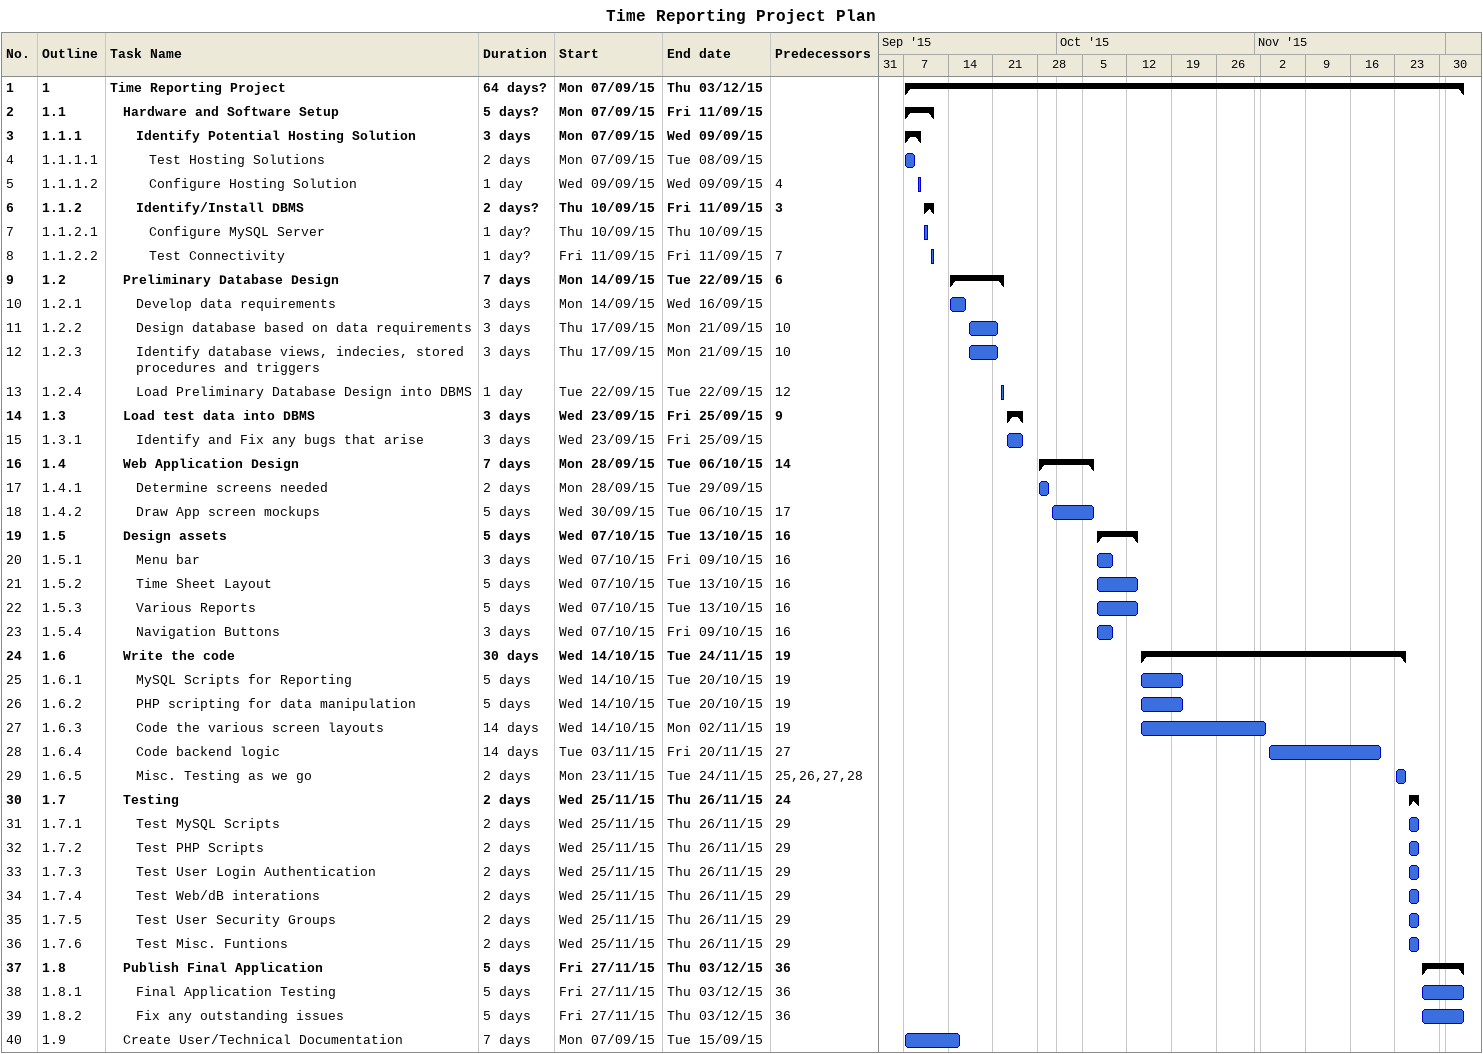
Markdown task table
Time Reporting Project Plan

| ID | WBS | Task | Duration | Start | Finish | Predecessors |
|---|---|---|---|---|---|---|
| 1 | 1 | **Time Reporting Project** | 64d? | 2015-09-07 | 2015-12-03 |  |
| 2 | 1.1 | **Hardware and Software Setup** | 5d? | 2015-09-07 | 2015-09-11 |  |
| 3 | 1.1.1 | **Identify Potential Hosting Solution** | 3d | 2015-09-07 | 2015-09-09 |  |
| 4 | 1.1.1.1 | Test Hosting Solutions | 2d | 2015-09-07 | 2015-09-08 |  |
| 5 | 1.1.1.2 | Configure Hosting Solution | 1d | 2015-09-09 | 2015-09-09 | 4 |
| 6 | 1.1.2 | **Identify/Install DBMS** | 2d? | 2015-09-10 | 2015-09-11 | 3 |
| 7 | 1.1.2.1 | Configure MySQL Server | 1d? | 2015-09-10 | 2015-09-10 |  |
| 8 | 1.1.2.2 | Test Connectivity | 1d? | 2015-09-11 | 2015-09-11 | 7 |
| 9 | 1.2 | **Preliminary Database Design** | 7d | 2015-09-14 | 2015-09-22 | 6 |
| 10 | 1.2.1 | Develop data requirements | 3d | 2015-09-14 | 2015-09-16 |  |
| 11 | 1.2.2 | Design database based on data requirements | 3d | 2015-09-17 | 2015-09-21 | 10 |
| 12 | 1.2.3 | Identify database views, indecies, stored procedures and triggers | 3d | 2015-09-17 | 2015-09-21 | 10 |
| 13 | 1.2.4 | Load Preliminary Database Design into DBMS | 1d | 2015-09-22 | 2015-09-22 | 12 |
| 14 | 1.3 | **Load test data into DBMS** | 3d | 2015-09-23 | 2015-09-25 | 9 |
| 15 | 1.3.1 | Identify and Fix any bugs that arise | 3d | 2015-09-23 | 2015-09-25 |  |
| 16 | 1.4 | **Web Application Design** | 7d | 2015-09-28 | 2015-10-06 | 14 |
| 17 | 1.4.1 | Determine screens needed | 2d | 2015-09-28 | 2015-09-29 |  |
| 18 | 1.4.2 | Draw App screen mockups | 5d | 2015-09-30 | 2015-10-06 | 17 |
| 19 | 1.5 | **Design assets** | 5d | 2015-10-07 | 2015-10-13 | 16 |
| 20 | 1.5.1 | Menu bar | 3d | 2015-10-07 | 2015-10-09 | 16 |
| 21 | 1.5.2 | Time Sheet Layout | 5d | 2015-10-07 | 2015-10-13 | 16 |
| 22 | 1.5.3 | Various Reports | 5d | 2015-10-07 | 2015-10-13 | 16 |
| 23 | 1.5.4 | Navigation Buttons | 3d | 2015-10-07 | 2015-10-09 | 16 |
| 24 | 1.6 | **Write the code** | 30d | 2015-10-14 | 2015-11-24 | 19 |
| 25 | 1.6.1 | MySQL Scripts for Reporting | 5d | 2015-10-14 | 2015-10-20 | 19 |
| 26 | 1.6.2 | PHP scripting for data manipulation | 5d | 2015-10-14 | 2015-10-20 | 19 |
| 27 | 1.6.3 | Code the various screen layouts | 14d | 2015-10-14 | 2015-11-02 | 19 |
| 28 | 1.6.4 | Code backend logic | 14d | 2015-11-03 | 2015-11-20 | 27 |
| 29 | 1.6.5 | Misc. Testing as we go | 2d | 2015-11-23 | 2015-11-24 | 25, 26, 27, 28 |
| 30 | 1.7 | **Testing** | 2d | 2015-11-25 | 2015-11-26 | 24 |
| 31 | 1.7.1 | Test MySQL Scripts | 2d | 2015-11-25 | 2015-11-26 | 29 |
| 32 | 1.7.2 | Test PHP Scripts | 2d | 2015-11-25 | 2015-11-26 | 29 |
| 33 | 1.7.3 | Test User Login Authentication | 2d | 2015-11-25 | 2015-11-26 | 29 |
| 34 | 1.7.4 | Test Web/dB interations | 2d | 2015-11-25 | 2015-11-26 | 29 |
| 35 | 1.7.5 | Test User Security Groups | 2d | 2015-11-25 | 2015-11-26 | 29 |
| 36 | 1.7.6 | Test Misc. Funtions | 2d | 2015-11-25 | 2015-11-26 | 29 |
| 37 | 1.8 | **Publish Final Application** | 5d | 2015-11-27 | 2015-12-03 | 36 |
| 38 | 1.8.1 | Final Application Testing | 5d | 2015-11-27 | 2015-12-03 | 36 |
| 39 | 1.8.2 | Fix any outstanding issues | 5d | 2015-11-27 | 2015-12-03 | 36 |
| 40 | 1.9 | Create User/Technical Documentation | 7d | 2015-09-07 | 2015-09-15 |  |
